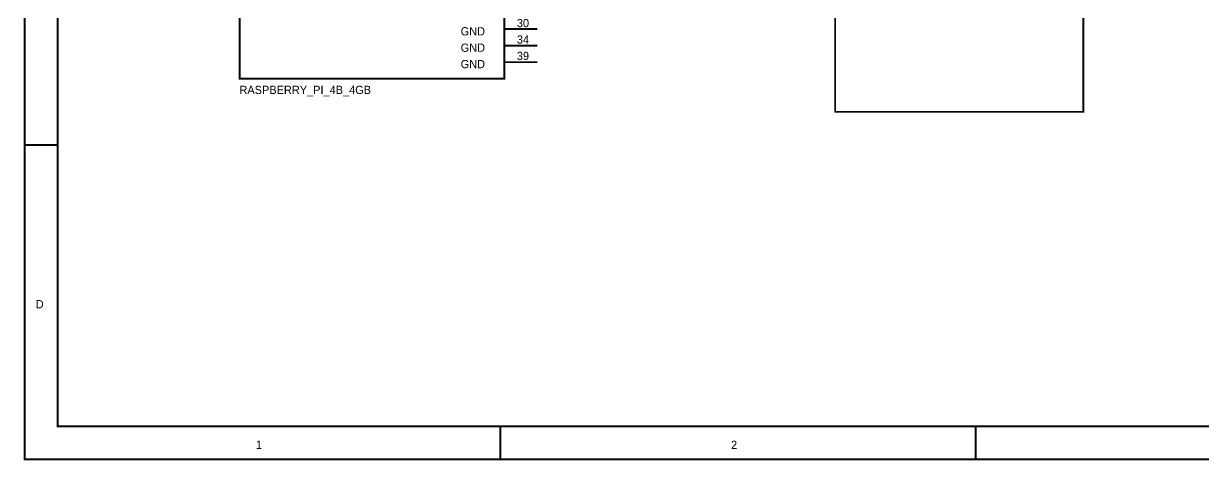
# Model space of a CAD drawing. Header units: inches. Extents: x 0 to 11.5, y 0 to 7.6.
# Drawn here: x 0 to 7.13, y -0.01 to 2.63 of the extents above; entities that cross this region are included whole.
import ezdxf

# ---------------------------------------------------------------- set-up
doc = ezdxf.new("R2010")
doc.units = ezdxf.units.IN
doc.header["$MEASUREMENT"] = 0
doc.layers.add('Sheet', color=255, linetype='Continuous')

msp = doc.modelspace()

# ---------------------------------------------------------------- linework, layer by layer
at = {"layer": 'Sheet'}
for points in [[(0.0031, 7.6, 0.0118, 0.0118, 0), (11.4973, 7.6, 0.0118, 0.0118, 0), (11.4973, 0, 0.0118, 0.0118, 0), (0.0031, 0, 0.0118, 0.0118, 0), (0.0031, 7.6, 0.0118, 0.0118, 0)], [(0.0031, 7.6, 0.0039, 0.0039, 0), (0.0031, 0, 0.0039, 0.0039, 0), (11.4973, 0, 0.0039, 0.0039, 0), (11.4973, 7.6, 0.0039, 0.0039, 0), (0.0031, 7.6, 0.0039, 0.0039, 0), (0.0031, 7.6, 0.0039, 0.0039, 0)], [(0.2033, 7.3997, 0.0118, 0.0118, 0), (11.2971, 7.3997, 0.0118, 0.0118, 0), (11.2971, 0.1999, 0.0118, 0.0118, 0), (0.2033, 0.1999, 0.0118, 0.0118, 0), (0.2033, 7.3997, 0.0118, 0.0118, 0)], [(0.2033, 7.3997, 0.0039, 0.0039, 0), (0.2033, 0.1999, 0.0039, 0.0039, 0), (11.2971, 0.1999, 0.0039, 0.0039, 0), (11.2971, 7.3997, 0.0039, 0.0039, 0), (0.2033, 7.3997, 0.0039, 0.0039, 0), (0.2033, 7.3997, 0.0039, 0.0039, 0)], [(1.3027, 5.9999, 0.0118, 0.0118, 0), (2.9015, 5.9999, 0.0118, 0.0118, 0), (2.9015, 2.2998, 0.0118, 0.0118, 0), (1.3027, 2.2998, 0.0118, 0.0118, 0), (1.3027, 5.9999, 0.0118, 0.0118, 0)], [(1.3027, 5.9999, 0.0039, 0.0039, 0), (1.3027, 2.2998, 0.0039, 0.0039, 0), (2.9015, 2.2998, 0.0039, 0.0039, 0), (2.9015, 5.9999, 0.0039, 0.0039, 0), (1.3027, 5.9999, 0.0039, 0.0039, 0), (1.3027, 5.9999, 0.0039, 0.0039, 0)], [(4.9008, 3.0999, 0.0118, 0.0118, 0), (6.3998, 3.0999, 0.0118, 0.0118, 0), (6.3998, 2.0999, 0.0118, 0.0118, 0), (4.9008, 2.0999, 0.0118, 0.0118, 0), (4.9008, 3.0999, 0.0118, 0.0118, 0)], [(4.9008, 3.0999, 0.0039, 0.0039, 0), (4.9008, 2.0999, 0.0039, 0.0039, 0), (6.3998, 2.0999, 0.0039, 0.0039, 0), (6.3998, 3.0999, 0.0039, 0.0039, 0), (4.9008, 3.0999, 0.0039, 0.0039, 0), (4.9008, 3.0999, 0.0039, 0.0039, 0)]]:
    msp.add_lwpolyline(points, format="xyseb", close=True, dxfattribs=at)
for points in [[(2.9015, 2.5997, 0.0118, 0.0118, 0), (3.1018, 2.5997, 0.0118, 0.0118, 0)], [(2.9015, 2.4997, 0.0118, 0.0118, 0), (3.1018, 2.4997, 0.0118, 0.0118, 0)], [(2.9015, 2.3998, 0.0118, 0.0118, 0), (3.1018, 2.3998, 0.0118, 0.0118, 0)], [(0.0031, 1.9, 0.0118, 0.0118, 0), (0.2033, 1.9, 0.0118, 0.0118, 0)], [(2.8768, 0, 0.0118, 0.0118, 0), (2.8768, 0.1999, 0.0118, 0.0118, 0)], [(5.75, 0, 0.0118, 0.0118, 0), (5.75, 0.1999, 0.0118, 0.0118, 0)]]:
    msp.add_lwpolyline(points, format="xyseb", dxfattribs=at)

# ---------------------------------------------------------------- texts
for s, height, p in [('30', 0.04953, (2.9776, 2.6112)), ('GND', 0.04953, (2.6381, 2.5616)), ('GND', 0.04953, (2.6381, 2.4626)), ('34', 0.04953, (2.9776, 2.5121)), ('39', 0.04953, (2.9776, 2.413)), ('GND', 0.04953, (2.6381, 2.3635)), ('RASPBERRY_PI_4B_4GB', 0.049534, (1.3014, 2.2078)), ('D', 0.0495, (0.0707, 0.9128)), ('1', 0.0495, (1.4004, 0.0637)), ('2', 0.0495, (4.2718, 0.0637))]:
    msp.add_text(s, height=height, dxfattribs=at).set_placement(p)

doc.saveas('drawing.dxf')
